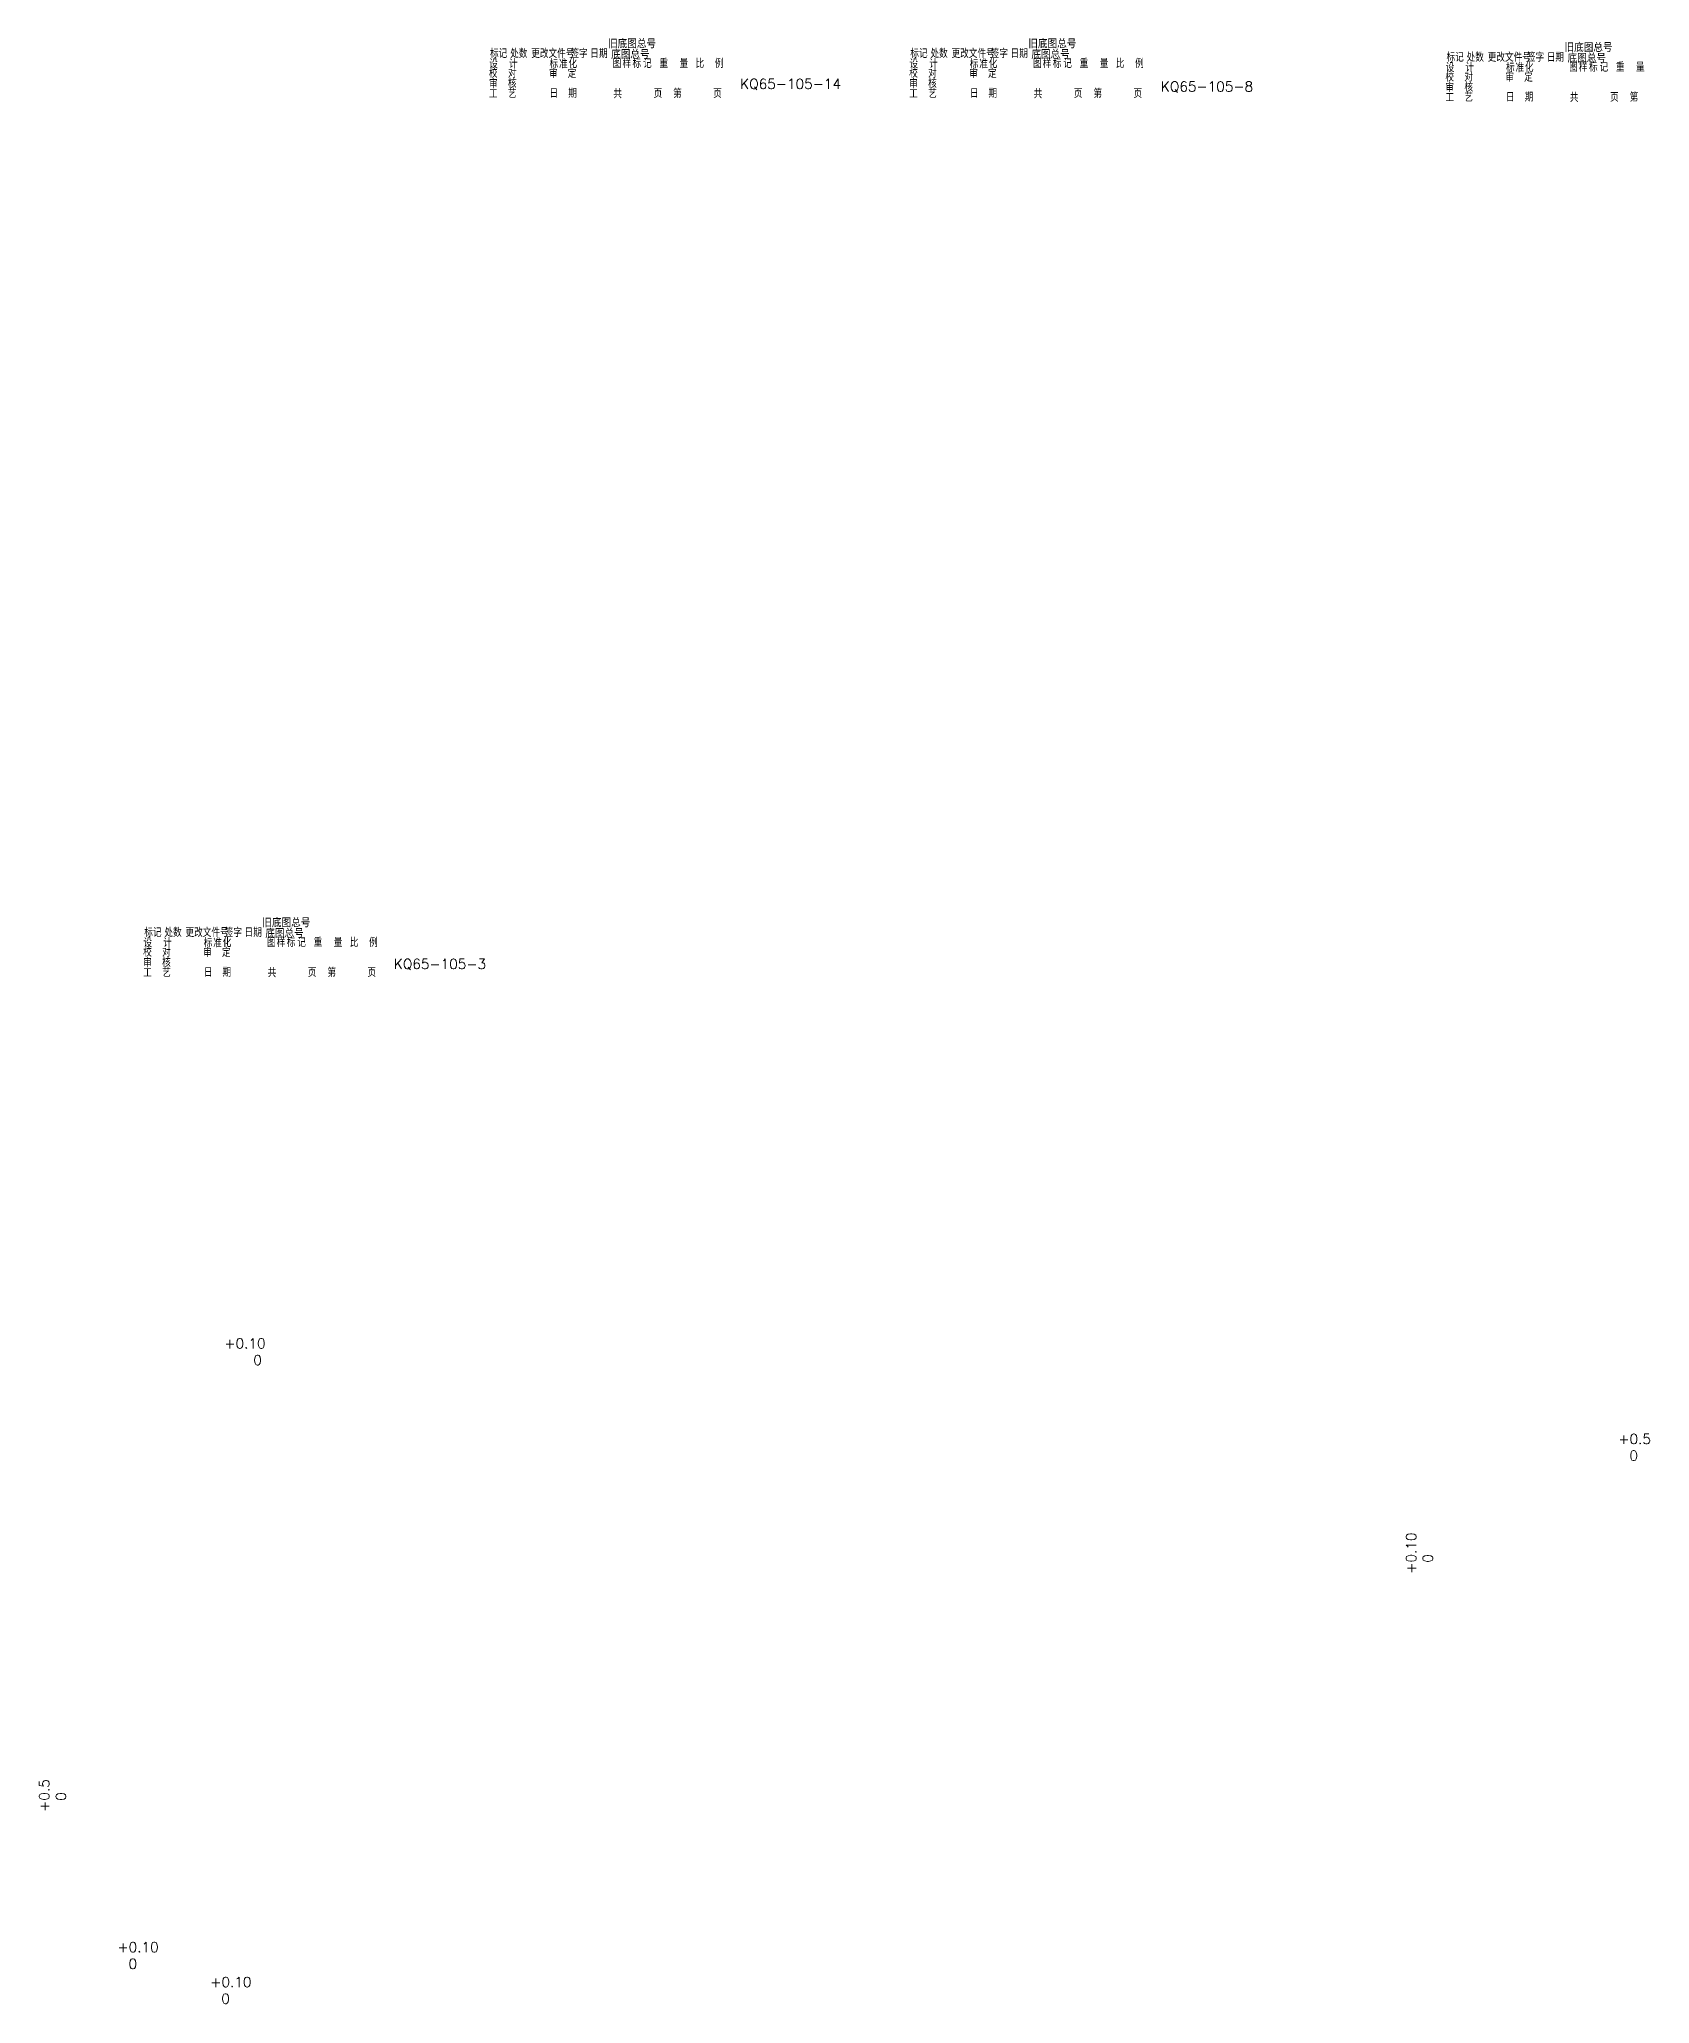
# Model space of a CAD drawing. Header units: millimetres. Extents: x 1188 to 14709, y -1491 to 2629.
# Drawn here: x 11500 to 12305, y 71 to 1053 of the extents above; entities that cross this region are included whole.
import ezdxf

# ---------------------------------------------------------------- set-up
doc = ezdxf.new("R2010")
doc.units = ezdxf.units.MM
doc.layers.get('0').update_dxf_attribs({"lineweight": 50})
doc.layers.add('1', color=3, linetype='Continuous', lineweight=15)
doc.styles.add('GB2312', font='')
doc.styles.add('HZ', font='txt', dxfattribs={"width": 0.8, "bigfont": 'hztxt'})
doc.styles.add('HZTXT', font='txt', dxfattribs={"bigfont": 'HZTXT'})
doc.styles.get('GB2312').set_extended_font_data('FangSong_GB2312')

msp = doc.modelspace()

# ---------------------------------------------------------------- texts
at = {"color": 3, "char_height": 5, "width": 36.1292, "attachment_point": 1, "style": 'GB2312'}
for s, insert in [('{\\Ftxt,hztxt|c134;KQ65-105-14}', (11850.18117, 1033.43835)), ('{\\Ftxt,hztxt|c134;KQ65-105-8}', (12060.39076, 1032.09517)), ('{\\Ftxt,hztxt|c134;KQ65-105-3}', (11677.09863, 593.50671))]:
    msp.add_mtext(s, dxfattribs=dict(at, insert=insert))
at = {"layer": '1', "style": 'HZTXT'}
for s, p in [('旧底图总号', (11784.13358, 1048.78674)), ('旧底图总号', (11994.13358, 1048.78674)), ('旧底图总号', (12262.06269, 1046.92024)), ('底图总号', (11785.65912, 1043.45005)), ('底图总号', (11995.65912, 1043.45005)), ('底图总号', (12263.58823, 1041.58354)), ('旧底图总号', (11611.36007, 609.42944)), ('底图总号', (11612.88561, 604.09275))]:
    msp.add_text(s, height=4, dxfattribs=at).set_placement(p)
at = {"layer": '1', "style": 'HZ', "width": 0.8}
for s, p in [('设', (11724.73161, 1038.78078)), ('标记', (11725.16143, 1043.91949)), ('计', (11734.59766, 1038.78078)), ('处数', (11735.20563, 1043.91949)), ('更改文件号', (11745.74345, 1043.91949)), ('标', (11754.86568, 1038.69743)), ('准', (11759.61497, 1038.69743)), ('化', (11764.34571, 1038.8444)), ('签字', (11765.33823, 1043.91949)), ('日期', (11775.25994, 1043.91949)), ('图', (11786.42895, 1038.92231)), ('样', (11791.32856, 1038.92231)), ('标', (11796.35066, 1038.92231)), ('记', (11801.61774, 1038.92231)), ('重', (11809.78247, 1038.99433)), ('量', (11819.83213, 1038.99433)), ('比', (11827.83065, 1038.92231)), ('例', (11837.50738, 1038.92231)), ('设', (11934.73161, 1038.78078)), ('标记', (11935.16143, 1043.91949)), ('计', (11944.59766, 1038.78078)), ('处数', (11945.20563, 1043.91949)), ('更改文件号', (11955.74345, 1043.91949)), ('标', (11964.86568, 1038.69743)), ('准', (11969.61497, 1038.69743)), ('化', (11974.34571, 1038.8444)), ('签字', (11975.33823, 1043.91949)), ('日期', (11985.25994, 1043.91949)), ('图', (11996.42895, 1038.92231)), ('样', (12001.32856, 1038.92231)), ('标', (12006.35066, 1038.92231)), ('记', (12011.61774, 1038.92231)), ('重', (12019.78247, 1038.99433)), ('量', (12029.83213, 1038.99433)), ('比', (12037.83065, 1038.92231)), ('例', (12047.50738, 1038.92231)), ('设', (12202.66071, 1036.91427)), ('标记', (12203.09054, 1042.05299)), ('计', (12212.52676, 1036.91427)), ('处数', (12213.13474, 1042.05299)), ('更改文件号', (12223.67255, 1042.05299)), ('标', (12232.79478, 1036.83092)), ('准', (12237.54407, 1036.83092)), ('化', (12242.27481, 1036.9779)), ('签字', (12243.26734, 1042.05299)), ('日期', (12253.18905, 1042.05299)), ('图', (12264.35805, 1037.0558)), ('样', (12269.25766, 1037.0558)), ('标', (12274.27976, 1037.0558)), ('记', (12279.54684, 1037.0558)), ('重', (12287.71158, 1037.12782)), ('量', (12297.76124, 1037.12782)), ('校', (11724.60912, 1034.03773)), ('审', (11724.60912, 1028.81023)), ('核', (11734.08915, 1028.9572)), ('对', (11734.08915, 1034.03773)), ('审', (11754.61142, 1033.93836)), ('定', (11763.96896, 1033.93836)), ('校', (11934.60912, 1034.03773)), ('审', (11934.60912, 1028.81023)), ('核', (11944.08915, 1028.9572)), ('对', (11944.08915, 1034.03773)), ('审', (11964.61142, 1033.93836)), ('定', (11973.96896, 1033.93836)), ('校', (12202.53822, 1032.17122)), ('审', (12202.53822, 1026.94372)), ('核', (12212.01825, 1027.09069)), ('对', (12212.01825, 1032.17122)), ('审', (12232.54052, 1032.07185)), ('定', (12241.89806, 1032.07185)), ('工', (11724.60912, 1023.78925)), ('艺', (11734.08915, 1023.93622)), ('日', (11754.86568, 1024.02735)), ('期', (11764.22322, 1024.02735)), ('共', (11786.79642, 1023.7838)), ('页', (11806.88482, 1023.93078)), ('第', (11816.68404, 1023.93078)), ('页', (11836.64995, 1023.93078)), ('工', (11934.60912, 1023.78925)), ('艺', (11944.08915, 1023.93622)), ('日', (11964.86568, 1024.02735)), ('期', (11974.22322, 1024.02735)), ('共', (11996.79642, 1023.7838)), ('页', (12016.88482, 1023.93078)), ('第', (12026.68404, 1023.93078)), ('页', (12046.64995, 1023.93078)), ('工', (12202.53822, 1021.92274)), ('艺', (12212.01825, 1022.06972)), ('日', (12232.79478, 1022.16085)), ('期', (12242.15232, 1022.16085)), ('共', (12264.72552, 1021.91729)), ('页', (12284.81392, 1022.06427)), ('第', (12294.61314, 1022.06427)), ('标记', (11552.38792, 604.56219)), ('处数', (11562.43212, 604.56219)), ('更改文件号', (11572.96994, 604.56219)), ('签字', (11592.56472, 604.56219)), ('日期', (11602.48643, 604.56219)), ('校', (11551.8356, 594.68043)), ('设', (11551.95809, 599.42348)), ('对', (11561.31563, 594.68043)), ('计', (11561.82414, 599.42348)), ('审', (11581.83791, 594.58105)), ('标', (11582.09216, 599.34013)), ('准', (11586.84145, 599.34013)), ('定', (11591.19544, 594.58105)), ('化', (11591.57219, 599.4871)), ('图', (11613.65543, 599.56501)), ('样', (11618.55504, 599.56501)), ('标', (11623.57714, 599.56501)), ('记', (11628.84422, 599.56501)), ('重', (11637.00896, 599.63703)), ('量', (11647.05862, 599.63703)), ('比', (11655.05714, 599.56501)), ('例', (11664.73387, 599.56501)), ('审', (11551.8356, 589.45292)), ('核', (11561.31563, 589.5999)), ('工', (11551.8356, 584.43195)), ('艺', (11561.31563, 584.57892)), ('日', (11582.09216, 584.67005)), ('期', (11591.4497, 584.67005)), ('共', (11614.0229, 584.4265)), ('页', (11634.1113, 584.57348)), ('第', (11643.91052, 584.57348)), ('页', (11663.87643, 584.57348))]:
    msp.add_text(s, height=4, dxfattribs=at).set_placement(p)
at = {"layer": '1', "char_height": 5, "width": 27.2958, "attachment_point": 1, "style": 'GB2312'}
for s, insert in [(' \\Ftxt.shx,hztxt.shx;+0.10\\P    0', (11589.03069, 403.84008)), (' {\\Ftxt,hztxt|c134;+0.5\\P  0}', (12285.58444, 356.08633)), (' {\\Ftxt,hztxt|c134;+0.10\\P  0}', (11535.59781, 102.06273)), (' {\\Ftxt,hztxt|c134;+0.10\\P  0}', (11581.9631, 84.63354))]:
    msp.add_mtext(s, dxfattribs=dict(at, insert=insert))
at = {"layer": '1', "char_height": 5, "width": 27.2958, "attachment_point": 1, "rotation": 90, "style": 'GB2312'}
for s, insert in [(' {\\Ftxt,hztxt|c134;+0.10\\P  0}', (12182.93623, 282.82119)), (' {\\Ftxt,hztxt|c134;+0.5\\P  0}', (11499.92926, 163.8361))]:
    msp.add_mtext(s, dxfattribs=dict(at, insert=insert))

doc.saveas('drawing.dxf')
